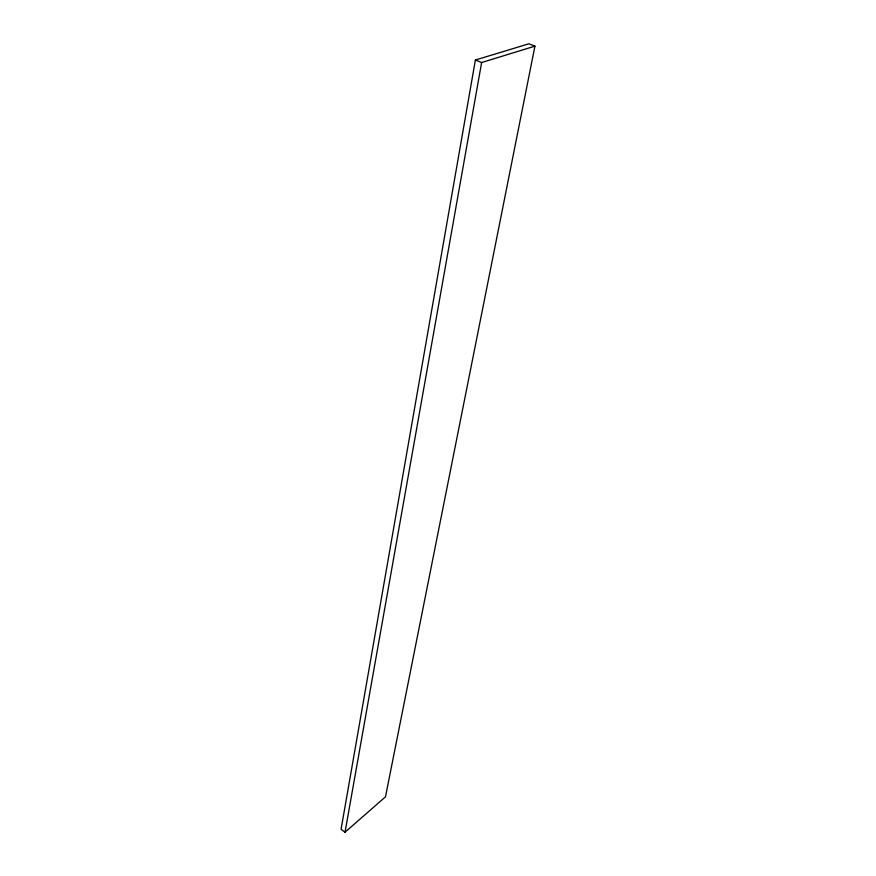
<?xml version="1.0" encoding="UTF-8"?>
<svg xmlns="http://www.w3.org/2000/svg" width="876" height="876" viewBox="0 0 876 876"><rect width="100%" height="100%" fill="white"/><g stroke="black" fill="none" stroke-linecap="round" stroke-linejoin="round"><path stroke-width="1.31" d="M475.383 60.028L341.071 829.309L345.035 832.2L385.484 796.821L534.929 46.154L528.852 43.8L475.383 60.028L481.625 62.535L534.929 46.154M345.035 832.2L481.625 62.535"/></g></svg>
